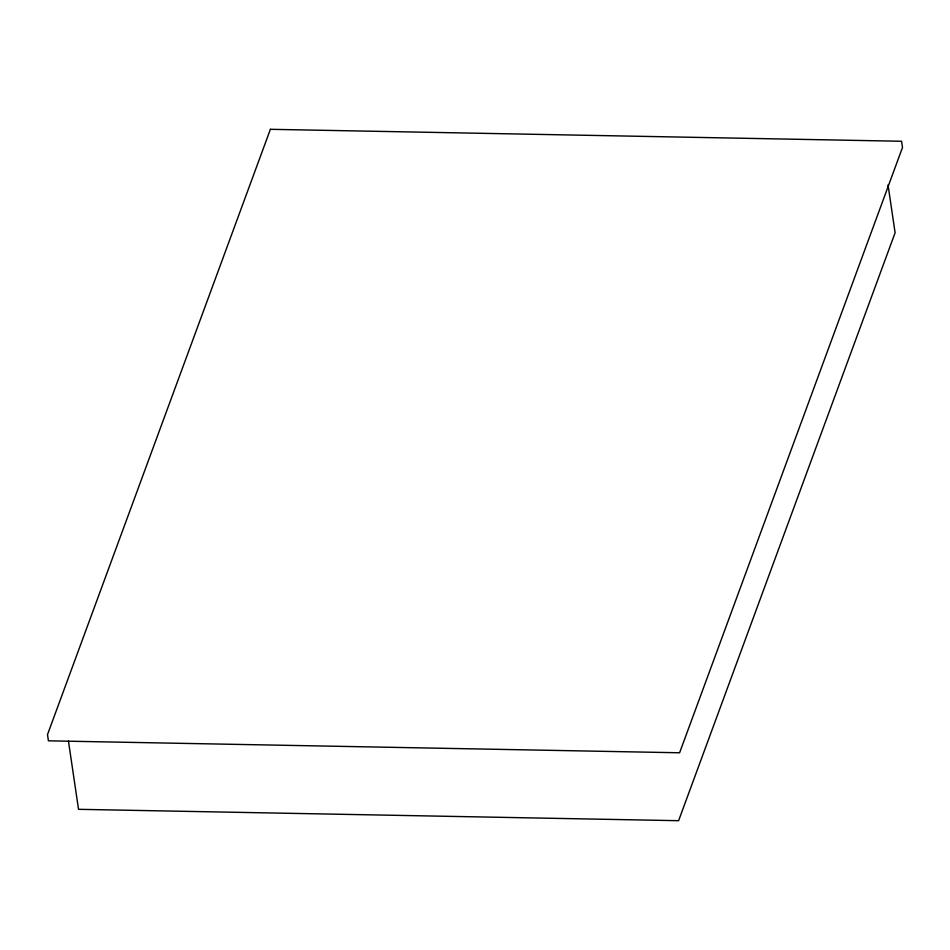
<?xml version="1.0" encoding="UTF-8"?>
<svg xmlns="http://www.w3.org/2000/svg" width="950" height="950" viewBox="0 0 950 950"><rect width="100%" height="100%" fill="white"/><g stroke="black" fill="none" stroke-linecap="round" stroke-linejoin="round"><path stroke-width="1.43" d="M888.036 184.894L895.102 232.774L678.609 820.693L78.529 809.317L68.459 741.131M270.394 129.307L47.5 734.611L48.414 740.822L679.606 752.78L902.5 147.488L901.586 141.265L270.394 129.307"/></g></svg>
